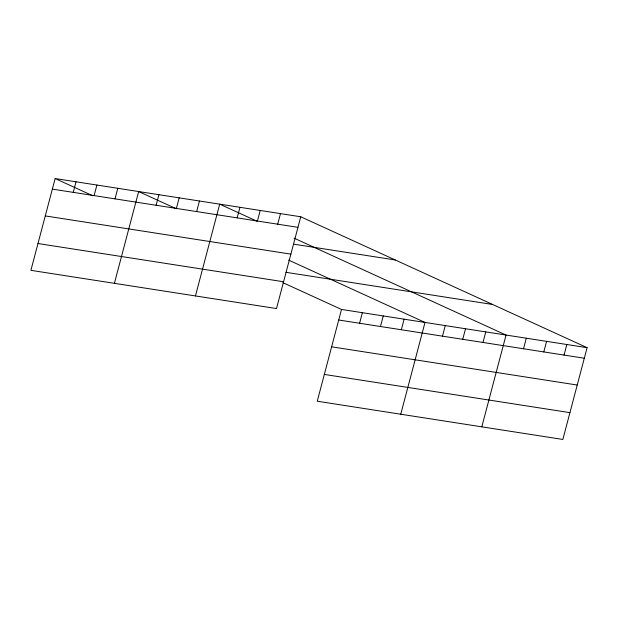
<?xml version="1.0" encoding="UTF-8"?>
<svg xmlns="http://www.w3.org/2000/svg" width="618" height="618" viewBox="0 0 618 618"><rect width="100%" height="100%" fill="white"/><g stroke="black" fill="none" stroke-linecap="round" stroke-linejoin="round"><path stroke-width="0.93" d="M55.149 178.548L30.9 270.336L276.501 308.552L300.75 216.771L55.149 178.548L92.77 195.751M73.233 192.368L76.029 181.8M94.114 195.612L96.902 185.052M114.987 198.865L117.775 188.297M114.407 283.33L138.656 191.549L176.277 208.745M156.122 205.261L158.919 194.701M176.385 208.421L179.181 197.853M196.648 211.572L199.436 201.004M195.45 295.945L219.699 204.156L257.327 221.36M237.173 217.876L239.962 207.316M257.436 221.028L260.224 210.468M277.698 224.179L280.487 213.619M282.882 282.65L341.499 309.448L317.25 401.229L562.851 439.452L587.1 347.664L300.75 216.771M359.583 323.26L362.38 312.693M380.464 326.505L383.253 315.945M401.337 329.757L404.126 319.189M400.758 414.222L425.006 322.441L288.66 260.116M442.473 336.161L445.269 325.593M462.735 339.313L465.532 328.745M482.998 342.465L485.787 331.897M481.801 426.837L506.049 335.056L294.075 238.154M523.523 348.768L526.312 338.208M543.786 351.92L546.575 341.36M564.049 355.08L566.837 344.512M52.36 189.116L297.961 227.339M293.936 244.203L395.242 259.969M45.276 215.921L290.877 254.137M285.91 272.306L492.608 304.473M37.984 243.531L283.585 281.754M341.499 309.448L587.1 347.664M338.71 320.008L584.311 358.231M331.627 346.814L577.227 385.029M324.334 374.423L569.935 412.646"/></g></svg>
